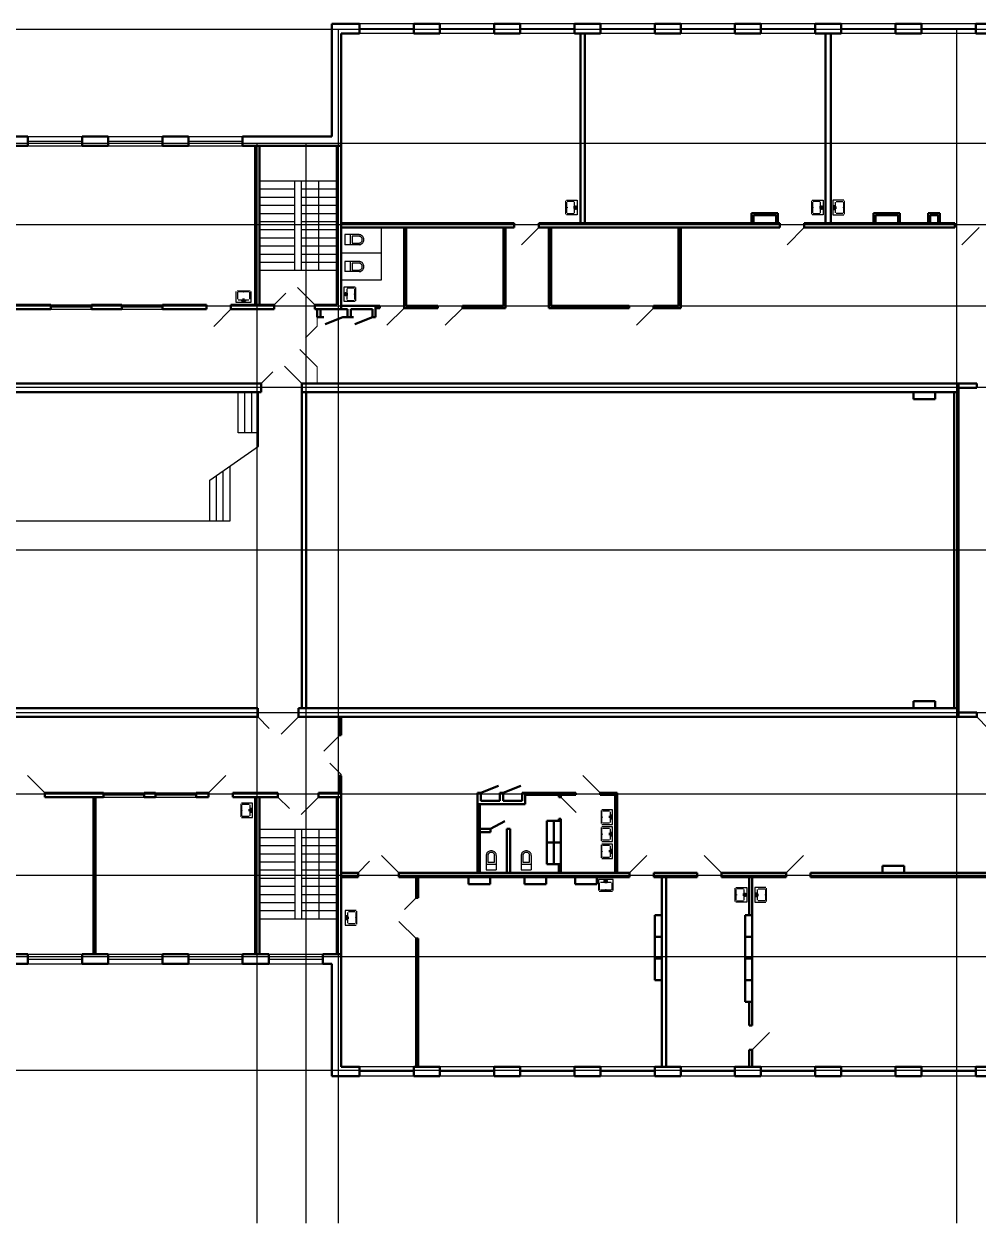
# Model space of a CAD drawing. Header units: metres. Extents: x -34 to 126, y 1 to 56.
# Drawn here: x 52.03 to 87.21, y 9.95 to 54.18 of the extents above; entities that cross this region are included whole.
import ezdxf

# ---------------------------------------------------------------- set-up
doc = ezdxf.new("R2010")
doc.units = ezdxf.units.M
doc.linetypes.add('ACAD_ISO04W100', pattern=[30, 24, -3, 0, -3])
for name, color, linetype in [('SANTEH', 7, 'Continuous'), ('Окна', 127, 'Continuous'), ('Оси', 30, 'Continuous'), ('Сантехника', 7, 'Continuous')]:
    doc.layers.add(name, color=color, linetype=linetype)
doc.layers.add('Двери', color=250, linetype='Continuous', lineweight=5)
doc.layers.add('Стены', color=7, linetype='Continuous', lineweight=50)

msp = doc.modelspace()

# ---------------------------------------------------------------- linework, layer by layer
for p, q in [((63.568, 48.385), (60.718, 48.385)), ((62.018, 45.085), (62.018, 48.385)), ((62.268, 45.085), (62.268, 48.385)), ((62.908, 45.085), (62.908, 48.385)), ((62.018, 48.085), (60.718, 48.085)), ((62.018, 47.785), (60.718, 47.785)), ((63.568, 48.085), (62.268, 48.085)), ((63.568, 47.785), (62.268, 47.785)), ((62.018, 47.485), (60.718, 47.485)), ((63.568, 47.485), (62.268, 47.485)), ((62.018, 47.185), (60.718, 47.185)), ((63.568, 47.185), (62.268, 47.185)), ((62.018, 46.885), (60.718, 46.885)), ((62.018, 46.585), (60.718, 46.585)), ((63.568, 46.885), (62.268, 46.885)), ((63.568, 46.585), (62.268, 46.585)), ((62.018, 46.285), (60.718, 46.285)), ((63.568, 46.285), (62.268, 46.285)), ((62.018, 45.985), (60.718, 45.985)), ((62.018, 45.685), (60.718, 45.685)), ((63.568, 45.985), (62.268, 45.985)), ((63.568, 45.685), (62.268, 45.685)), ((62.018, 45.385), (60.718, 45.385)), ((63.568, 45.385), (62.268, 45.385)), ((63.568, 45.085), (60.718, 45.085)), ((53.014, 43.825), (54.514, 43.825)), ((55.633, 43.825), (57.133, 43.825)), ((53.014, 43.745), (54.514, 43.745)), ((53.014, 43.665), (54.514, 43.665)), ((55.633, 43.745), (57.133, 43.745)), ((55.633, 43.665), (57.133, 43.665)), ((59.928, 39.105), (59.928, 40.605)), ((60.178, 39.105), (60.178, 40.605)), ((60.428, 39.105), (60.428, 40.605)), ((60.678, 38.605), (60.678, 40.605)), ((60.678, 39.105), (59.928, 39.105)), ((58.878, 37.355), (60.678, 38.605)), ((59.378, 35.855), (59.378, 37.702)), ((59.628, 35.855), (59.628, 37.875)), ((58.878, 35.855), (58.878, 37.355)), ((59.128, 35.855), (59.128, 37.528)), ((49.548, 35.855), (59.628, 35.855)), ((54.963, 25.825), (56.463, 25.825)), ((54.963, 25.745), (56.463, 25.745)), ((54.963, 25.665), (56.463, 25.665)), ((56.883, 25.825), (58.383, 25.825)), ((56.883, 25.745), (58.383, 25.745)), ((56.883, 25.665), (58.383, 25.665)), ((63.568, 24.465), (60.718, 24.465)), ((62.018, 24.465), (62.018, 21.165)), ((62.268, 24.465), (62.268, 21.165)), ((62.908, 24.465), (62.908, 21.165)), ((62.018, 24.165), (60.718, 24.165)), ((63.568, 24.165), (62.268, 24.165)), ((62.018, 23.865), (60.718, 23.865)), ((62.018, 23.565), (60.718, 23.565)), ((63.568, 23.865), (62.268, 23.865)), ((63.568, 23.565), (62.268, 23.565)), ((62.018, 23.265), (60.718, 23.265)), ((63.568, 23.265), (62.268, 23.265)), ((62.018, 22.965), (60.718, 22.965)), ((62.018, 22.665), (60.718, 22.665)), ((63.568, 22.965), (62.268, 22.965)), ((63.568, 22.665), (62.268, 22.665)), ((62.018, 22.365), (60.718, 22.365)), ((63.568, 22.365), (62.268, 22.365)), ((62.018, 22.065), (60.718, 22.065)), ((62.018, 21.765), (60.718, 21.765)), ((63.568, 22.065), (62.268, 22.065)), ((63.568, 21.765), (62.268, 21.765)), ((62.018, 21.465), (60.718, 21.465)), ((63.568, 21.465), (62.268, 21.465)), ((63.568, 21.165), (60.718, 21.165))]:
    msp.add_line(p, q)
at = {"color": 0}
for p, q in [((72.01, 47.171), (72.01, 47.656)), ((72.031, 47.683), (72.433, 47.683)), ((72.039, 47.612), (72.039, 47.215)), ((72.056, 47.423), (72.056, 47.404)), ((72.316, 47.639), (72.06, 47.639)), ((72.06, 47.639), (72.06, 47.639)), ((72.387, 47.435), (72.295, 47.435)), ((72.387, 47.392), (72.295, 47.392)), ((72.337, 47.435), (72.337, 47.612)), ((72.337, 47.215), (72.337, 47.392)), ((72.365, 47.48), (72.395, 47.48)), ((72.365, 47.435), (72.365, 47.48)), ((72.365, 47.347), (72.365, 47.392)), ((72.395, 47.347), (72.365, 47.347)), ((72.387, 47.392), (72.387, 47.435)), ((72.395, 47.48), (72.395, 47.347)), ((72.433, 47.683), (72.433, 47.144)), ((81.081, 47.171), (81.081, 47.656)), ((81.102, 47.683), (81.504, 47.683)), ((81.11, 47.612), (81.11, 47.215)), ((81.127, 47.423), (81.127, 47.404)), ((81.387, 47.639), (81.131, 47.639)), ((81.131, 47.639), (81.131, 47.639)), ((81.458, 47.435), (81.366, 47.435)), ((81.458, 47.392), (81.366, 47.392)), ((81.408, 47.435), (81.408, 47.612)), ((81.408, 47.215), (81.408, 47.392)), ((81.436, 47.48), (81.466, 47.48)), ((81.436, 47.435), (81.436, 47.48)), ((81.436, 47.347), (81.436, 47.392)), ((81.466, 47.347), (81.436, 47.347)), ((81.458, 47.392), (81.458, 47.435)), ((81.466, 47.48), (81.466, 47.347)), ((81.504, 47.683), (81.504, 47.144)), ((82.261, 47.683), (81.859, 47.683)), ((81.859, 47.683), (81.859, 47.144)), ((81.927, 47.48), (81.898, 47.48)), ((81.898, 47.48), (81.898, 47.347)), ((81.898, 47.347), (81.927, 47.347)), ((81.905, 47.435), (81.997, 47.435)), ((81.905, 47.392), (81.905, 47.435)), ((81.905, 47.392), (81.997, 47.392)), ((81.927, 47.435), (81.927, 47.48)), ((81.927, 47.347), (81.927, 47.392)), ((81.955, 47.435), (81.955, 47.612)), ((81.955, 47.215), (81.955, 47.392)), ((81.976, 47.639), (82.232, 47.639)), ((82.232, 47.639), (82.232, 47.639)), ((82.236, 47.423), (82.236, 47.404)), ((82.253, 47.612), (82.253, 47.215)), ((82.283, 47.171), (82.283, 47.656)), ((72.433, 47.144), (72.031, 47.144)), ((72.06, 47.188), (72.316, 47.188)), ((81.504, 47.144), (81.102, 47.144)), ((81.131, 47.188), (81.387, 47.188)), ((81.859, 47.144), (82.261, 47.144)), ((82.232, 47.188), (81.976, 47.188)), ((59.859, 43.915), (59.859, 44.318)), ((59.886, 44.339), (60.371, 44.339)), ((59.903, 44.288), (59.903, 44.032)), ((60.327, 44.309), (59.93, 44.309)), ((60.138, 44.292), (60.119, 44.292)), ((60.354, 44.032), (60.354, 44.288)), ((60.354, 44.288), (60.354, 44.288)), ((60.398, 44.318), (60.398, 43.915)), ((63.836, 44.485), (64.239, 44.485)), ((63.836, 43.946), (63.836, 44.485)), ((63.875, 44.282), (63.904, 44.282)), ((63.875, 44.15), (63.875, 44.282)), ((63.882, 44.237), (63.975, 44.237)), ((63.882, 44.237), (63.882, 44.194)), ((63.904, 44.282), (63.904, 44.237)), ((63.932, 44.414), (63.932, 44.237)), ((64.209, 44.441), (63.953, 44.441)), ((64.23, 44.017), (64.23, 44.414)), ((64.26, 44.458), (64.26, 43.973)), ((60.398, 43.915), (59.859, 43.915)), ((59.93, 44.011), (60.107, 44.011)), ((60.062, 43.983), (60.107, 43.983)), ((60.062, 43.954), (60.062, 43.983)), ((60.195, 43.954), (60.062, 43.954)), ((60.107, 43.961), (60.107, 44.054)), ((60.107, 43.961), (60.15, 43.961)), ((60.15, 43.961), (60.15, 44.054)), ((60.15, 44.011), (60.327, 44.011)), ((60.15, 43.983), (60.195, 43.983)), ((60.195, 43.983), (60.195, 43.954)), ((64.239, 43.946), (63.836, 43.946)), ((63.904, 44.15), (63.875, 44.15)), ((63.882, 44.194), (63.975, 44.194)), ((63.904, 44.194), (63.904, 44.15)), ((63.932, 44.194), (63.932, 44.017)), ((63.953, 43.99), (64.209, 43.99)), ((64.209, 43.99), (64.209, 43.99)), ((64.213, 44.206), (64.213, 44.226)), ((60.029, 25.42), (60.029, 24.934)), ((60.452, 25.447), (60.05, 25.447)), ((60.058, 24.978), (60.058, 25.376)), ((60.079, 25.403), (60.335, 25.403)), ((60.356, 25.376), (60.356, 25.199)), ((60.384, 25.243), (60.384, 25.199)), ((60.414, 25.243), (60.384, 25.243)), ((60.414, 25.111), (60.414, 25.243)), ((60.452, 24.907), (60.452, 25.447)), ((60.05, 24.907), (60.452, 24.907)), ((60.075, 25.167), (60.075, 25.187)), ((60.335, 24.951), (60.079, 24.951)), ((60.079, 24.951), (60.079, 24.951)), ((60.406, 25.199), (60.314, 25.199)), ((60.406, 25.155), (60.314, 25.155)), ((60.356, 25.155), (60.356, 24.978)), ((60.384, 25.155), (60.384, 25.111)), ((60.384, 25.111), (60.414, 25.111)), ((60.406, 25.199), (60.406, 25.155)), ((73.315, 25.171), (73.315, 24.686)), ((73.739, 25.198), (73.336, 25.198)), ((73.345, 24.73), (73.345, 25.127)), ((73.362, 24.918), (73.362, 24.938)), ((73.366, 25.154), (73.622, 25.154)), ((73.693, 24.95), (73.6, 24.95)), ((73.693, 24.907), (73.6, 24.907)), ((73.643, 25.127), (73.643, 24.95)), ((73.643, 24.907), (73.643, 24.73)), ((73.671, 24.994), (73.671, 24.95)), ((73.7, 24.994), (73.671, 24.994)), ((73.671, 24.907), (73.671, 24.862)), ((73.671, 24.862), (73.7, 24.862)), ((73.693, 24.95), (73.693, 24.907)), ((73.7, 24.862), (73.7, 24.994)), ((73.739, 24.659), (73.739, 25.198)), ((73.315, 24.539), (73.315, 24.054)), ((73.336, 24.659), (73.739, 24.659)), ((73.739, 24.566), (73.336, 24.566)), ((73.345, 24.098), (73.345, 24.495)), ((73.622, 24.703), (73.366, 24.703)), ((73.366, 24.703), (73.366, 24.703)), ((73.366, 24.522), (73.622, 24.522)), ((73.643, 24.495), (73.643, 24.318)), ((73.671, 24.363), (73.671, 24.318)), ((73.7, 24.363), (73.671, 24.363)), ((73.7, 24.23), (73.7, 24.363)), ((73.739, 24.027), (73.739, 24.566)), ((73.315, 23.907), (73.315, 23.422)), ((73.336, 24.027), (73.739, 24.027)), ((73.739, 23.934), (73.336, 23.934)), ((73.362, 24.287), (73.362, 24.306)), ((73.622, 24.071), (73.366, 24.071)), ((73.366, 24.071), (73.366, 24.071)), ((73.366, 23.89), (73.622, 23.89)), ((73.693, 24.318), (73.6, 24.318)), ((73.693, 24.275), (73.6, 24.275)), ((73.643, 24.275), (73.643, 24.098)), ((73.671, 24.275), (73.671, 24.23)), ((73.671, 24.23), (73.7, 24.23)), ((73.693, 24.318), (73.693, 24.275)), ((73.739, 23.395), (73.739, 23.934)), ((73.345, 23.466), (73.345, 23.863)), ((73.362, 23.655), (73.362, 23.675)), ((73.693, 23.686), (73.6, 23.686)), ((73.693, 23.643), (73.6, 23.643)), ((73.643, 23.863), (73.643, 23.686)), ((73.643, 23.643), (73.643, 23.466)), ((73.671, 23.731), (73.671, 23.686)), ((73.7, 23.731), (73.671, 23.731)), ((73.671, 23.643), (73.671, 23.599)), ((73.671, 23.599), (73.7, 23.599)), ((73.693, 23.686), (73.693, 23.643)), ((73.7, 23.599), (73.7, 23.731)), ((73.336, 23.395), (73.739, 23.395)), ((73.622, 23.439), (73.366, 23.439)), ((73.366, 23.439), (73.366, 23.439)), ((73.215, 22.623), (73.215, 22.221)), ((73.754, 22.623), (73.215, 22.623)), ((73.418, 22.585), (73.418, 22.555)), ((73.551, 22.585), (73.418, 22.585)), ((73.463, 22.577), (73.463, 22.485)), ((73.463, 22.577), (73.506, 22.577)), ((73.506, 22.577), (73.506, 22.485)), ((73.551, 22.555), (73.551, 22.585)), ((73.754, 22.221), (73.754, 22.623)), ((73.242, 22.199), (73.727, 22.199)), ((73.259, 22.25), (73.259, 22.506)), ((73.286, 22.527), (73.463, 22.527)), ((73.683, 22.229), (73.286, 22.229)), ((73.418, 22.555), (73.463, 22.555)), ((73.494, 22.246), (73.475, 22.246)), ((73.506, 22.555), (73.551, 22.555)), ((73.506, 22.527), (73.683, 22.527)), ((73.71, 22.506), (73.71, 22.25)), ((73.71, 22.25), (73.71, 22.25)), ((78.258, 21.818), (78.258, 22.303)), ((78.279, 22.33), (78.681, 22.33)), ((78.287, 22.259), (78.287, 21.862)), ((78.564, 22.286), (78.308, 22.286)), ((78.308, 22.286), (78.308, 22.286)), ((78.585, 22.082), (78.585, 22.259)), ((78.613, 22.127), (78.643, 22.127)), ((78.613, 22.082), (78.613, 22.127)), ((78.643, 22.127), (78.643, 21.995)), ((78.681, 22.33), (78.681, 21.791)), ((79.387, 22.33), (78.984, 22.33)), ((78.984, 22.33), (78.984, 21.791)), ((79.052, 22.127), (79.023, 22.127)), ((79.023, 22.127), (79.023, 21.995)), ((79.052, 22.082), (79.052, 22.127)), ((79.08, 22.082), (79.08, 22.259)), ((79.102, 22.286), (79.357, 22.286)), ((79.357, 22.286), (79.357, 22.286)), ((79.378, 22.259), (79.378, 21.862)), ((79.408, 21.818), (79.408, 22.303)), ((78.681, 21.791), (78.279, 21.791)), ((78.304, 22.071), (78.304, 22.051)), ((78.308, 21.835), (78.564, 21.835)), ((78.635, 22.082), (78.543, 22.082)), ((78.635, 22.039), (78.543, 22.039)), ((78.585, 21.862), (78.585, 22.039)), ((78.613, 21.995), (78.613, 22.039)), ((78.643, 21.995), (78.613, 21.995)), ((78.635, 22.039), (78.635, 22.082)), ((78.984, 21.791), (79.387, 21.791)), ((79.023, 21.995), (79.052, 21.995)), ((79.031, 22.082), (79.123, 22.082)), ((79.031, 22.039), (79.031, 22.082)), ((79.031, 22.039), (79.123, 22.039)), ((79.052, 21.995), (79.052, 22.039)), ((79.08, 21.862), (79.08, 22.039)), ((79.357, 21.835), (79.102, 21.835)), ((79.362, 22.071), (79.362, 22.051)), ((64.277, 21.485), (63.874, 21.485)), ((63.874, 21.485), (63.874, 20.946)), ((63.942, 21.282), (63.913, 21.282)), ((63.913, 21.282), (63.913, 21.15)), ((63.92, 21.237), (64.013, 21.237)), ((63.92, 21.194), (63.92, 21.237)), ((63.942, 21.237), (63.942, 21.282)), ((63.97, 21.237), (63.97, 21.414)), ((63.991, 21.441), (64.247, 21.441)), ((64.247, 21.441), (64.247, 21.441)), ((64.268, 21.414), (64.268, 21.017)), ((64.298, 20.973), (64.298, 21.458)), ((63.874, 20.946), (64.277, 20.946)), ((63.913, 21.15), (63.942, 21.15)), ((63.92, 21.194), (64.013, 21.194)), ((63.942, 21.15), (63.942, 21.194)), ((63.97, 21.017), (63.97, 21.194)), ((64.247, 20.99), (63.991, 20.99)), ((64.251, 21.226), (64.251, 21.206))]:
    msp.add_line(p, q, dxfattribs=at)
at = {"lineweight": 50}
for p, q in [((60.778, 40.925), (60.778, 40.605)), ((62.278, 40.925), (62.278, 40.605)), ((60.653, 28.945), (60.653, 28.625)), ((62.153, 28.945), (62.153, 28.625)), ((69.578, 25.825), (69.698, 25.825)), ((64.353, 22.875), (64.353, 22.715)), ((65.853, 22.875), (65.853, 22.715)), ((74.363, 22.875), (74.363, 22.715)), ((75.263, 22.875), (75.263, 22.715)), ((66.488, 21.945), (66.568, 21.945)), ((66.488, 20.445), (66.568, 20.445))]:
    msp.add_line(p, q, dxfattribs=at)
at = {"layer": 'SANTEH'}
for p, q in [((65.198, 46.675), (65.198, 44.73)), ((65.198, 45.728), (63.751, 45.728)), ((65.198, 44.73), (63.751, 44.73))]:
    msp.add_line(p, q, dxfattribs=at)
at = {"layer": 'SANTEH', "linetype": 'Continuous'}
for p, q in [((64.393, 46.413), (63.863, 46.413)), ((63.863, 46.413), (63.863, 46.043)), ((64.393, 46.043), (63.863, 46.043)), ((64.063, 46.413), (64.063, 46.043)), ((64.393, 46.353), (64.138, 46.353)), ((64.138, 46.353), (64.138, 46.103)), ((64.138, 46.103), (64.393, 46.103)), ((64.393, 45.419), (63.863, 45.419)), ((63.863, 45.419), (63.863, 45.049)), ((64.063, 45.419), (64.063, 45.049)), ((64.393, 45.359), (64.138, 45.359)), ((64.138, 45.359), (64.138, 45.109)), ((64.393, 45.049), (63.863, 45.049)), ((64.138, 45.109), (64.393, 45.109)), ((69.077, 23.516), (69.077, 22.986)), ((69.137, 23.516), (69.137, 23.261)), ((69.387, 23.261), (69.387, 23.516)), ((69.447, 23.516), (69.447, 22.986)), ((70.368, 23.516), (70.368, 22.986)), ((70.428, 23.516), (70.428, 23.261)), ((70.678, 23.261), (70.678, 23.516)), ((70.738, 23.516), (70.738, 22.986)), ((69.077, 23.186), (69.447, 23.186)), ((69.137, 23.261), (69.387, 23.261)), ((70.368, 23.186), (70.738, 23.186)), ((70.428, 23.261), (70.678, 23.261)), ((69.077, 22.986), (69.447, 22.986)), ((70.368, 22.986), (70.738, 22.986))]:
    msp.add_line(p, q, dxfattribs=at)
at = {"layer": 'Двери'}
for p, q in [((71.011, 46.675), (70.375, 46.038)), ((80.806, 46.675), (80.169, 46.038)), ((87.257, 46.675), (86.621, 46.038)), ((61.258, 43.825), (61.683, 44.249)), ((62.758, 43.825), (62.122, 44.461)), ((59.663, 43.665), (59.026, 43.028)), ((62.838, 43.647), (62.838, 43.037)), ((66.048, 43.705), (65.412, 43.068)), ((68.196, 43.705), (67.559, 43.068)), ((75.248, 43.705), (74.612, 43.068)), ((62.838, 43.037), (62.414, 42.612)), ((62.838, 41.537), (62.202, 42.173)), ((60.778, 40.925), (61.203, 41.349)), ((62.278, 40.925), (61.642, 41.561)), ((62.838, 41.537), (62.838, 40.925)), ((60.653, 28.625), (61.077, 28.2)), ((62.153, 28.625), (61.517, 27.988)), ((87.168, 28.625), (87.593, 28.2)), ((63.728, 27.995), (63.092, 27.358)), ((63.728, 26.495), (63.304, 26.919)), ((52.797, 25.825), (52.161, 26.461)), ((58.831, 25.825), (59.467, 26.461)), ((63.728, 25.825), (63.728, 26.495)), ((73.278, 25.825), (72.642, 26.461)), ((61.393, 25.665), (61.818, 25.24)), ((62.893, 25.665), (62.257, 25.028)), ((71.828, 25.658), (72.394, 25.093)), ((65.853, 22.875), (65.217, 23.511)), ((74.363, 22.875), (74.999, 23.511)), ((77.75, 22.875), (77.113, 23.511)), ((80.138, 22.875), (80.775, 23.511)), ((64.353, 22.875), (64.777, 23.299)), ((66.488, 21.945), (66.064, 21.52)), ((66.488, 20.445), (65.852, 21.081)), ((78.888, 16.344), (79.525, 16.981))]:
    msp.add_line(p, q, dxfattribs=at)
at = {"layer": 'Окна'}
for p, q in [((66.408, 54.185), (64.408, 54.185)), ((66.408, 54.01), (64.408, 54.01)), ((69.368, 54.185), (67.368, 54.185)), ((69.368, 54.01), (67.368, 54.01)), ((72.328, 54.185), (70.328, 54.185)), ((72.328, 54.01), (70.328, 54.01)), ((75.288, 54.185), (73.288, 54.185)), ((75.288, 54.01), (73.288, 54.01)), ((78.248, 54.185), (76.248, 54.185)), ((78.248, 54.01), (76.248, 54.01)), ((81.208, 54.185), (79.208, 54.185)), ((81.208, 54.01), (79.208, 54.01)), ((84.168, 54.185), (82.168, 54.185)), ((84.168, 54.01), (82.168, 54.01)), ((87.128, 54.185), (85.128, 54.185)), ((87.128, 54.01), (85.128, 54.01)), ((66.408, 53.835), (64.408, 53.835)), ((69.368, 53.835), (67.368, 53.835)), ((72.328, 53.835), (70.328, 53.835)), ((75.288, 53.835), (73.288, 53.835)), ((78.248, 53.835), (76.248, 53.835)), ((81.208, 53.835), (79.208, 53.835)), ((84.168, 53.835), (82.168, 53.835)), ((87.128, 53.835), (85.128, 53.835)), ((52.173, 50.035), (54.173, 50.035)), ((55.133, 50.035), (57.133, 50.035)), ((58.093, 50.035), (60.093, 50.035)), ((52.173, 49.86), (54.173, 49.86)), ((52.173, 49.685), (54.173, 49.685)), ((55.133, 49.86), (57.133, 49.86)), ((55.133, 49.685), (57.133, 49.685)), ((58.093, 49.86), (60.093, 49.86)), ((58.093, 49.685), (60.093, 49.685)), ((55.133, 43.825), (55.633, 43.825)), ((52.173, 19.865), (54.173, 19.865)), ((52.173, 19.69), (54.173, 19.69)), ((52.173, 19.515), (54.173, 19.515)), ((55.133, 19.865), (57.133, 19.865)), ((55.133, 19.69), (57.133, 19.69)), ((55.133, 19.515), (57.133, 19.515)), ((58.093, 19.865), (60.093, 19.865)), ((58.093, 19.69), (60.093, 19.69)), ((58.093, 19.515), (60.093, 19.515)), ((61.053, 19.865), (63.053, 19.865)), ((61.053, 19.69), (63.053, 19.69)), ((61.053, 19.515), (63.053, 19.515)), ((66.408, 15.715), (64.408, 15.715)), ((66.408, 15.54), (64.408, 15.54)), ((69.368, 15.715), (67.368, 15.715)), ((69.368, 15.54), (67.368, 15.54)), ((72.328, 15.715), (70.328, 15.715)), ((72.328, 15.54), (70.328, 15.54)), ((75.288, 15.715), (73.288, 15.715)), ((75.288, 15.54), (73.288, 15.54)), ((78.248, 15.715), (76.248, 15.715)), ((78.248, 15.54), (76.248, 15.54)), ((81.208, 15.715), (79.208, 15.715)), ((81.208, 15.54), (79.208, 15.54)), ((84.168, 15.715), (82.168, 15.715)), ((84.168, 15.54), (82.168, 15.54)), ((87.128, 15.715), (85.128, 15.715)), ((87.128, 15.54), (85.128, 15.54)), ((66.408, 15.365), (64.408, 15.365)), ((69.368, 15.365), (67.368, 15.365)), ((72.328, 15.365), (70.328, 15.365)), ((75.288, 15.365), (73.288, 15.365)), ((78.248, 15.365), (76.248, 15.365)), ((81.208, 15.365), (79.208, 15.365)), ((84.168, 15.365), (82.168, 15.365)), ((87.128, 15.365), (85.128, 15.365))]:
    msp.add_line(p, q, dxfattribs=at)
at = {"layer": 'Оси', "linetype": 'ACAD_ISO04W100', "ltscale": 40}
for p, q in [((91.249, 53.975), (6.269, 53.975)), ((63.618, 53.975), (63.618, 9.953)), ((86.418, 53.975), (86.418, 9.953)), ((91.004, 49.775), (6.269, 49.775)), ((60.618, 49.775), (60.618, 9.953)), ((62.418, 49.775), (62.418, 9.953)), ((91.004, 46.775), (6.269, 46.775)), ((91.004, 43.775), (6.269, 43.775)), ((96.818, 40.775), (6.269, 40.775)), ((96.818, 34.775), (6.269, 34.775)), ((96.818, 28.775), (6.269, 28.775)), ((91.004, 25.775), (6.269, 25.775)), ((91.004, 22.775), (6.269, 22.775)), ((91.004, 19.775), (6.269, 19.775)), ((91.004, 15.575), (6.269, 15.575))]:
    msp.add_line(p, q, dxfattribs=at)
at = {"layer": 'Сантехника', "color": 0, "lineweight": -2}
for p, q in [((64.412, 46.412), (64.393, 46.413)), ((64.405, 46.352), (64.393, 46.353)), ((64.393, 46.103), (64.405, 46.104)), ((64.393, 46.043), (64.412, 46.044)), ((64.416, 46.35), (64.405, 46.352)), ((64.405, 46.104), (64.416, 46.106)), ((64.43, 46.408), (64.412, 46.412)), ((64.412, 46.044), (64.43, 46.047)), ((64.428, 46.347), (64.416, 46.35)), ((64.416, 46.106), (64.428, 46.109)), ((64.439, 46.342), (64.428, 46.347)), ((64.428, 46.109), (64.439, 46.114)), ((64.448, 46.403), (64.43, 46.408)), ((64.43, 46.047), (64.448, 46.053)), ((64.449, 46.336), (64.439, 46.342)), ((64.439, 46.114), (64.449, 46.12)), ((64.465, 46.396), (64.448, 46.403)), ((64.448, 46.053), (64.465, 46.06)), ((64.458, 46.329), (64.449, 46.336)), ((64.449, 46.12), (64.458, 46.127)), ((64.467, 46.321), (64.458, 46.329)), ((64.458, 46.127), (64.467, 46.135)), ((64.482, 46.386), (64.465, 46.396)), ((64.465, 46.06), (64.482, 46.069)), ((64.475, 46.312), (64.467, 46.321)), ((64.467, 46.135), (64.475, 46.144)), ((64.487, 46.293), (64.475, 46.312)), ((64.475, 46.144), (64.487, 46.163)), ((64.497, 46.375), (64.482, 46.386)), ((64.482, 46.069), (64.497, 46.081)), ((64.496, 46.272), (64.487, 46.293)), ((64.487, 46.163), (64.496, 46.184)), ((64.501, 46.25), (64.496, 46.272)), ((64.496, 46.184), (64.501, 46.205)), ((64.511, 46.362), (64.497, 46.375)), ((64.497, 46.081), (64.511, 46.093)), ((64.503, 46.228), (64.501, 46.25)), ((64.501, 46.205), (64.503, 46.228)), ((64.523, 46.348), (64.511, 46.362)), ((64.511, 46.093), (64.523, 46.108)), ((64.54, 46.321), (64.523, 46.348)), ((64.523, 46.108), (64.54, 46.135)), ((64.553, 46.291), (64.54, 46.321)), ((64.54, 46.135), (64.553, 46.165)), ((64.56, 46.26), (64.553, 46.291)), ((64.553, 46.165), (64.56, 46.196)), ((64.563, 46.228), (64.56, 46.26)), ((64.56, 46.196), (64.563, 46.228)), ((64.412, 45.417), (64.393, 45.419)), ((64.405, 45.358), (64.393, 45.359)), ((64.416, 45.356), (64.405, 45.358)), ((64.43, 45.414), (64.412, 45.417)), ((64.428, 45.352), (64.416, 45.356)), ((64.439, 45.348), (64.428, 45.352)), ((64.428, 45.115), (64.439, 45.119)), ((64.448, 45.409), (64.43, 45.414)), ((64.449, 45.342), (64.439, 45.348)), ((64.439, 45.119), (64.449, 45.125)), ((64.465, 45.401), (64.448, 45.409)), ((64.458, 45.335), (64.449, 45.342)), ((64.449, 45.125), (64.458, 45.132)), ((64.467, 45.327), (64.458, 45.335)), ((64.458, 45.132), (64.467, 45.14)), ((64.482, 45.392), (64.465, 45.401)), ((64.475, 45.318), (64.467, 45.327)), ((64.467, 45.14), (64.475, 45.15)), ((64.487, 45.299), (64.475, 45.318)), ((64.475, 45.15), (64.487, 45.169)), ((64.497, 45.381), (64.482, 45.392)), ((64.496, 45.278), (64.487, 45.299)), ((64.487, 45.169), (64.496, 45.189)), ((64.501, 45.256), (64.496, 45.278)), ((64.496, 45.189), (64.501, 45.211)), ((64.511, 45.368), (64.497, 45.381)), ((64.503, 45.234), (64.501, 45.256)), ((64.501, 45.211), (64.503, 45.234)), ((64.523, 45.354), (64.511, 45.368)), ((64.54, 45.326), (64.523, 45.354)), ((64.523, 45.114), (64.54, 45.141)), ((64.553, 45.297), (64.54, 45.326)), ((64.54, 45.141), (64.553, 45.17)), ((64.56, 45.266), (64.553, 45.297)), ((64.553, 45.17), (64.56, 45.202)), ((64.563, 45.234), (64.56, 45.266)), ((64.56, 45.202), (64.563, 45.234)), ((64.393, 45.109), (64.405, 45.109)), ((64.393, 45.049), (64.412, 45.05)), ((64.405, 45.109), (64.416, 45.111)), ((64.412, 45.05), (64.43, 45.053)), ((64.416, 45.111), (64.428, 45.115)), ((64.43, 45.053), (64.448, 45.058)), ((64.448, 45.058), (64.465, 45.066)), ((64.465, 45.066), (64.482, 45.075)), ((64.482, 45.075), (64.497, 45.086)), ((64.497, 45.086), (64.511, 45.099)), ((64.511, 45.099), (64.523, 45.114)), ((69.078, 23.535), (69.077, 23.516)), ((69.081, 23.553), (69.078, 23.535)), ((69.087, 23.571), (69.081, 23.553)), ((69.094, 23.589), (69.087, 23.571)), ((69.103, 23.605), (69.094, 23.589)), ((69.115, 23.62), (69.103, 23.605)), ((69.127, 23.634), (69.115, 23.62)), ((69.142, 23.646), (69.127, 23.634)), ((69.14, 23.54), (69.137, 23.528)), ((69.137, 23.528), (69.137, 23.516)), ((69.143, 23.551), (69.14, 23.54)), ((69.169, 23.663), (69.142, 23.646)), ((69.148, 23.562), (69.143, 23.551)), ((69.154, 23.572), (69.148, 23.562)), ((69.161, 23.582), (69.154, 23.572)), ((69.169, 23.59), (69.161, 23.582)), ((69.199, 23.676), (69.169, 23.663)), ((69.178, 23.598), (69.169, 23.59)), ((69.197, 23.61), (69.178, 23.598)), ((69.218, 23.619), (69.197, 23.61)), ((69.23, 23.683), (69.199, 23.676)), ((69.239, 23.624), (69.218, 23.619)), ((69.262, 23.686), (69.23, 23.683)), ((69.262, 23.626), (69.239, 23.624)), ((69.294, 23.683), (69.262, 23.686)), ((69.284, 23.624), (69.262, 23.626)), ((69.306, 23.619), (69.284, 23.624)), ((69.325, 23.676), (69.294, 23.683)), ((69.327, 23.61), (69.306, 23.619)), ((69.355, 23.663), (69.325, 23.676)), ((69.346, 23.598), (69.327, 23.61)), ((69.355, 23.59), (69.346, 23.598)), ((69.382, 23.646), (69.355, 23.663)), ((69.363, 23.582), (69.355, 23.59)), ((69.37, 23.572), (69.363, 23.582)), ((69.376, 23.562), (69.37, 23.572)), ((69.381, 23.551), (69.376, 23.562)), ((69.384, 23.54), (69.381, 23.551)), ((69.396, 23.634), (69.382, 23.646)), ((69.386, 23.528), (69.384, 23.54)), ((69.387, 23.516), (69.386, 23.528)), ((69.409, 23.62), (69.396, 23.634)), ((69.42, 23.605), (69.409, 23.62)), ((69.43, 23.589), (69.42, 23.605)), ((69.437, 23.571), (69.43, 23.589)), ((69.442, 23.553), (69.437, 23.571)), ((69.446, 23.535), (69.442, 23.553)), ((69.447, 23.516), (69.446, 23.535)), ((70.369, 23.535), (70.368, 23.516)), ((70.372, 23.553), (70.369, 23.535)), ((70.378, 23.571), (70.372, 23.553)), ((70.385, 23.589), (70.378, 23.571)), ((70.394, 23.605), (70.385, 23.589)), ((70.406, 23.62), (70.394, 23.605)), ((70.419, 23.634), (70.406, 23.62)), ((70.433, 23.646), (70.419, 23.634)), ((70.429, 23.528), (70.428, 23.516)), ((70.431, 23.54), (70.429, 23.528)), ((70.434, 23.551), (70.431, 23.54)), ((70.46, 23.663), (70.433, 23.646)), ((70.439, 23.562), (70.434, 23.551)), ((70.445, 23.572), (70.439, 23.562)), ((70.452, 23.582), (70.445, 23.572)), ((70.46, 23.59), (70.452, 23.582)), ((70.49, 23.676), (70.46, 23.663)), ((70.469, 23.598), (70.46, 23.59)), ((70.488, 23.61), (70.469, 23.598)), ((70.509, 23.619), (70.488, 23.61)), ((70.521, 23.683), (70.49, 23.676)), ((70.53, 23.624), (70.509, 23.619)), ((70.553, 23.686), (70.521, 23.683)), ((70.553, 23.626), (70.53, 23.624)), ((70.585, 23.683), (70.553, 23.686)), ((70.575, 23.624), (70.553, 23.626)), ((70.597, 23.619), (70.575, 23.624)), ((70.616, 23.676), (70.585, 23.683)), ((70.618, 23.61), (70.597, 23.619)), ((70.646, 23.663), (70.616, 23.676)), ((70.637, 23.598), (70.618, 23.61)), ((70.646, 23.59), (70.637, 23.598)), ((70.673, 23.646), (70.646, 23.663)), ((70.654, 23.582), (70.646, 23.59)), ((70.661, 23.572), (70.654, 23.582)), ((70.667, 23.562), (70.661, 23.572)), ((70.672, 23.551), (70.667, 23.562)), ((70.675, 23.54), (70.672, 23.551)), ((70.687, 23.634), (70.673, 23.646)), ((70.677, 23.528), (70.675, 23.54)), ((70.678, 23.516), (70.677, 23.528)), ((70.7, 23.62), (70.687, 23.634)), ((70.711, 23.605), (70.7, 23.62)), ((70.721, 23.589), (70.711, 23.605)), ((70.728, 23.571), (70.721, 23.589)), ((70.734, 23.553), (70.728, 23.571)), ((70.737, 23.535), (70.734, 23.553)), ((70.738, 23.516), (70.737, 23.535))]:
    msp.add_line(p, q, dxfattribs=at)
at = {"layer": 'Стены'}
for p, q in [((63.378, 54.185), (63.378, 50.035)), ((64.408, 54.185), (63.378, 54.185)), ((64.408, 53.835), (64.408, 54.185)), ((67.368, 54.185), (66.408, 54.185)), ((66.408, 53.835), (66.408, 54.185)), ((67.368, 53.835), (67.368, 54.185)), ((70.328, 54.185), (69.368, 54.185)), ((69.368, 53.835), (69.368, 54.185)), ((70.328, 53.835), (70.328, 54.185)), ((73.288, 54.185), (72.328, 54.185)), ((72.328, 53.835), (72.328, 54.185)), ((73.288, 53.835), (73.288, 54.185)), ((76.248, 54.185), (75.288, 54.185)), ((75.288, 53.835), (75.288, 54.185)), ((76.248, 53.835), (76.248, 54.185)), ((79.208, 54.185), (78.248, 54.185)), ((78.248, 53.835), (78.248, 54.185)), ((79.208, 53.835), (79.208, 54.185)), ((82.168, 54.185), (81.208, 54.185)), ((81.208, 53.835), (81.208, 54.185)), ((82.168, 53.835), (82.168, 54.185)), ((85.128, 54.185), (84.168, 54.185)), ((84.168, 53.835), (84.168, 54.185)), ((85.128, 53.835), (85.128, 54.185)), ((88.088, 54.185), (87.128, 54.185)), ((87.128, 53.835), (87.128, 54.185)), ((63.728, 53.835), (63.728, 49.685)), ((64.408, 53.835), (63.728, 53.835)), ((67.368, 53.835), (66.408, 53.835)), ((70.328, 53.835), (69.368, 53.835)), ((73.288, 53.835), (72.328, 53.835)), ((72.558, 53.835), (72.558, 46.835)), ((72.718, 53.835), (72.718, 46.835)), ((76.248, 53.835), (75.288, 53.835)), ((79.208, 53.835), (78.248, 53.835)), ((82.168, 53.835), (81.208, 53.835)), ((81.588, 53.835), (81.588, 46.835)), ((81.788, 53.835), (81.788, 46.835)), ((85.128, 53.835), (84.168, 53.835)), ((88.088, 53.835), (87.128, 53.835)), ((52.173, 50.035), (51.213, 50.035)), ((52.173, 50.035), (52.173, 49.685)), ((55.133, 50.035), (54.173, 50.035)), ((54.173, 50.035), (54.173, 49.685)), ((55.133, 50.035), (55.133, 49.685)), ((58.093, 50.035), (57.133, 50.035)), ((57.133, 50.035), (57.133, 49.685)), ((58.093, 50.035), (58.093, 49.685)), ((63.378, 50.035), (60.093, 50.035)), ((60.093, 50.035), (60.093, 49.685)), ((52.173, 49.685), (51.213, 49.685)), ((55.133, 49.685), (54.173, 49.685)), ((58.093, 49.685), (57.133, 49.685)), ((63.728, 49.685), (60.093, 49.685)), ((60.558, 43.825), (60.558, 49.685)), ((60.718, 43.825), (60.718, 49.685)), ((63.568, 43.825), (63.568, 49.685)), ((63.728, 43.665), (63.728, 49.685)), ((78.863, 47.2), (78.863, 46.835)), ((78.863, 47.2), (79.833, 47.2)), ((78.928, 47.135), (79.768, 47.135)), ((78.928, 47.135), (78.928, 46.835)), ((79.768, 47.135), (79.768, 46.835)), ((79.833, 47.2), (79.833, 46.835)), ((83.363, 47.2), (83.363, 46.835)), ((83.363, 47.2), (84.333, 47.2)), ((83.428, 47.135), (83.428, 46.835)), ((83.428, 47.135), (84.268, 47.135)), ((84.268, 47.135), (84.268, 46.835)), ((84.333, 47.2), (84.333, 46.835)), ((85.378, 47.2), (85.378, 46.835)), ((85.378, 47.2), (85.808, 47.2)), ((85.443, 47.135), (85.443, 46.835)), ((85.443, 47.135), (85.743, 47.135)), ((85.743, 47.135), (85.743, 46.835)), ((85.808, 47.2), (85.808, 46.835)), ((63.728, 46.835), (70.111, 46.835)), ((63.728, 46.675), (70.111, 46.675)), ((66.048, 43.785), (66.048, 46.675)), ((66.128, 43.785), (66.128, 46.675)), ((69.708, 43.785), (69.708, 46.675)), ((69.788, 43.705), (69.788, 46.675)), ((70.111, 46.835), (70.111, 46.675)), ((71.011, 46.835), (79.906, 46.835)), ((71.011, 46.835), (71.011, 46.675)), ((71.011, 46.675), (79.906, 46.675)), ((71.388, 43.705), (71.388, 46.675)), ((71.468, 43.785), (71.468, 46.675)), ((76.168, 43.785), (76.168, 46.675)), ((76.248, 43.705), (76.248, 46.675)), ((79.906, 46.835), (79.906, 46.675)), ((80.806, 46.835), (86.357, 46.835)), ((80.806, 46.835), (80.806, 46.675)), ((80.806, 46.675), (86.357, 46.675)), ((86.357, 46.835), (86.357, 46.675)), ((53.014, 43.825), (50.948, 43.825)), ((53.014, 43.825), (53.014, 43.665)), ((55.633, 43.825), (54.514, 43.825)), ((54.514, 43.825), (54.514, 43.665)), ((55.633, 43.825), (55.633, 43.665)), ((58.763, 43.825), (57.133, 43.825)), ((57.133, 43.825), (57.133, 43.665)), ((58.763, 43.825), (58.763, 43.665)), ((61.258, 43.825), (59.663, 43.825)), ((59.663, 43.825), (59.663, 43.665)), ((61.258, 43.825), (61.258, 43.665)), ((63.568, 43.825), (62.758, 43.825)), ((62.758, 43.825), (62.758, 43.665)), ((53.014, 43.665), (50.948, 43.665)), ((55.633, 43.665), (54.514, 43.665)), ((58.763, 43.665), (57.133, 43.665)), ((61.258, 43.665), (59.663, 43.665)), ((63.728, 43.665), (62.758, 43.665)), ((62.838, 43.665), (62.838, 43.365)), ((63.085, 43.365), (62.838, 43.365)), ((62.958, 43.665), (62.958, 43.365)), ((63.785, 43.365), (63.132, 43.113)), ((63.728, 43.785), (64.998, 43.785)), ((63.728, 43.665), (63.958, 43.665)), ((64.178, 43.365), (63.785, 43.365)), ((63.958, 43.665), (63.958, 43.365)), ((64.078, 43.665), (64.078, 43.365)), ((64.078, 43.665), (64.878, 43.665)), ((64.878, 43.365), (64.225, 43.113)), ((64.878, 43.665), (64.878, 43.365)), ((64.998, 43.365), (64.878, 43.365)), ((64.998, 43.785), (65.148, 43.785)), ((64.998, 43.785), (64.998, 43.365)), ((64.998, 43.705), (65.148, 43.705)), ((65.148, 43.785), (65.148, 43.705)), ((66.048, 43.785), (66.048, 43.705)), ((66.048, 43.705), (67.296, 43.705)), ((66.128, 43.785), (67.296, 43.785)), ((67.296, 43.785), (67.296, 43.705)), ((68.196, 43.785), (69.708, 43.785)), ((68.196, 43.785), (68.196, 43.705)), ((68.196, 43.705), (69.788, 43.705)), ((71.388, 43.705), (74.348, 43.705)), ((71.468, 43.785), (74.348, 43.785)), ((74.348, 43.785), (74.348, 43.705)), ((75.248, 43.785), (76.168, 43.785)), ((75.248, 43.785), (75.248, 43.705)), ((75.248, 43.705), (76.248, 43.705)), ((48.398, 40.925), (60.778, 40.925)), ((62.278, 40.925), (86.498, 40.925)), ((86.498, 28.625), (86.498, 40.925)), ((86.498, 40.925), (87.168, 40.925)), ((86.498, 40.765), (87.168, 40.765)), ((87.168, 40.925), (87.168, 40.765)), ((48.398, 40.605), (60.778, 40.605)), ((62.278, 40.605), (86.498, 40.605)), ((62.278, 28.945), (62.278, 40.605)), ((62.438, 28.945), (62.438, 40.605)), ((84.838, 40.345), (84.838, 40.605)), ((84.838, 40.605), (85.638, 40.605)), ((85.638, 40.345), (84.838, 40.345)), ((85.638, 40.605), (85.638, 40.345)), ((86.338, 28.945), (86.338, 40.605)), ((84.838, 28.945), (84.838, 29.205)), ((84.838, 29.205), (85.638, 29.205)), ((85.638, 29.205), (85.638, 28.945)), ((48.503, 28.945), (60.653, 28.945)), ((62.153, 28.945), (86.498, 28.945)), ((85.638, 28.945), (84.838, 28.945)), ((86.498, 28.785), (87.168, 28.785)), ((87.168, 28.785), (87.168, 28.625)), ((48.503, 28.625), (60.653, 28.625)), ((62.153, 28.625), (86.498, 28.625)), ((63.648, 28.625), (63.648, 27.945)), ((63.728, 28.625), (63.728, 27.945)), ((86.498, 28.625), (87.168, 28.625)), ((63.728, 27.945), (63.648, 27.945)), ((63.648, 26.445), (63.648, 25.825)), ((63.728, 26.445), (63.648, 26.445)), ((63.728, 26.445), (63.728, 25.825)), ((52.797, 25.825), (54.963, 25.825)), ((52.797, 25.665), (52.797, 25.825)), ((52.797, 25.665), (54.963, 25.665)), ((54.588, 25.665), (54.588, 19.865)), ((54.668, 25.665), (54.668, 19.865)), ((54.963, 25.825), (54.963, 25.665)), ((56.463, 25.825), (56.883, 25.825)), ((56.463, 25.825), (56.463, 25.665)), ((56.463, 25.665), (56.883, 25.665)), ((56.883, 25.825), (56.883, 25.665)), ((58.383, 25.825), (58.831, 25.825)), ((58.383, 25.825), (58.383, 25.665)), ((58.383, 25.665), (58.831, 25.665)), ((58.831, 25.665), (58.831, 25.825)), ((59.731, 25.825), (61.393, 25.825)), ((59.731, 25.665), (59.731, 25.825)), ((59.731, 25.665), (61.393, 25.665)), ((60.558, 25.665), (60.558, 19.865)), ((60.718, 25.665), (60.718, 19.865)), ((61.393, 25.665), (61.393, 25.825)), ((62.893, 25.825), (63.728, 25.825)), ((62.893, 25.665), (62.893, 25.825)), ((62.893, 25.665), (63.728, 25.665)), ((63.568, 25.665), (63.568, 19.865)), ((63.728, 25.825), (63.728, 15.715)), ((63.728, 25.825), (63.728, 19.865)), ((68.758, 25.825), (68.878, 25.825)), ((68.758, 25.825), (68.758, 22.875)), ((68.758, 25.825), (68.758, 25.525)), ((68.878, 25.825), (69.532, 26.076)), ((68.878, 25.825), (68.878, 25.525)), ((69.578, 25.825), (69.578, 25.525)), ((69.698, 25.825), (70.352, 26.076)), ((69.698, 25.825), (69.698, 25.525)), ((70.398, 25.825), (72.378, 25.825)), ((70.398, 25.825), (70.398, 25.525)), ((70.518, 25.825), (70.518, 25.405)), ((70.518, 25.745), (72.378, 25.745)), ((71.748, 25.745), (71.748, 25.658)), ((71.748, 25.658), (71.828, 25.658)), ((71.828, 25.745), (71.828, 25.658)), ((72.378, 25.825), (72.378, 25.745)), ((73.278, 25.825), (73.908, 25.825)), ((73.278, 25.825), (73.278, 25.745)), ((73.278, 25.745), (73.828, 25.745)), ((73.828, 25.745), (73.828, 22.875)), ((73.908, 25.825), (73.908, 22.875)), ((68.758, 25.405), (70.518, 25.405)), ((68.838, 25.405), (68.838, 22.875)), ((68.878, 25.525), (69.578, 25.525)), ((69.698, 25.525), (70.398, 25.525)), ((69.238, 24.495), (69.76, 24.775)), ((71.308, 24.795), (71.308, 23.195)), ((71.308, 24.795), (71.828, 24.795)), ((71.568, 23.195), (71.568, 24.795)), ((71.748, 24.858), (71.748, 24.795)), ((71.748, 24.858), (71.828, 24.858)), ((71.828, 24.858), (71.828, 22.875)), ((68.838, 24.495), (69.238, 24.495)), ((68.838, 24.375), (69.238, 24.375)), ((69.238, 24.495), (69.238, 24.375)), ((69.838, 24.495), (69.838, 22.875)), ((69.838, 24.495), (69.958, 24.495)), ((69.958, 24.495), (69.958, 22.875)), ((71.308, 23.995), (71.828, 23.995)), ((71.568, 23.995), (71.308, 23.995)), ((71.308, 23.995), (71.308, 23.195)), ((71.568, 23.195), (71.568, 23.995)), ((71.308, 23.195), (71.828, 23.195)), ((71.308, 23.195), (71.568, 23.195)), ((71.748, 23.195), (71.748, 22.875)), ((83.688, 22.875), (83.688, 23.135)), ((83.688, 23.135), (84.488, 23.135)), ((84.488, 23.135), (84.488, 22.875)), ((63.728, 22.875), (64.353, 22.875)), ((63.728, 22.715), (64.353, 22.715)), ((65.853, 22.875), (74.363, 22.875)), ((65.853, 22.715), (74.363, 22.715)), ((66.488, 22.715), (66.488, 21.945)), ((66.568, 22.715), (66.568, 21.945)), ((68.418, 22.455), (68.418, 22.715)), ((68.418, 22.715), (69.218, 22.715)), ((69.218, 22.715), (69.218, 22.455)), ((70.492, 22.455), (70.492, 22.715)), ((70.492, 22.715), (71.292, 22.715)), ((71.292, 22.715), (71.292, 22.455)), ((72.353, 22.455), (72.353, 22.715)), ((72.353, 22.715), (73.153, 22.715)), ((73.153, 22.715), (73.153, 22.455)), ((75.263, 22.875), (76.85, 22.875)), ((75.263, 22.715), (76.85, 22.715)), ((75.548, 22.715), (75.548, 15.715)), ((75.708, 22.715), (75.708, 15.715)), ((76.85, 22.875), (76.85, 22.715)), ((77.75, 22.875), (80.138, 22.875)), ((77.75, 22.875), (77.75, 22.715)), ((77.75, 22.715), (80.138, 22.715)), ((78.768, 21.315), (78.768, 22.715)), ((78.888, 17.244), (78.888, 22.715)), ((80.138, 22.875), (80.138, 22.715)), ((81.038, 22.875), (89.338, 22.875)), ((81.038, 22.875), (81.038, 22.715)), ((81.038, 22.715), (90.538, 22.715)), ((84.488, 22.875), (83.688, 22.875)), ((69.218, 22.455), (68.418, 22.455)), ((71.292, 22.455), (70.492, 22.455)), ((73.153, 22.455), (72.353, 22.455)), ((75.548, 21.315), (75.288, 21.315)), ((75.288, 21.315), (75.288, 20.515)), ((75.548, 20.515), (75.548, 21.315)), ((78.888, 21.315), (78.628, 21.315)), ((78.628, 21.315), (78.628, 20.515)), ((78.888, 20.515), (78.888, 21.315)), ((66.488, 20.445), (66.488, 15.715)), ((66.568, 20.445), (66.568, 15.715)), ((75.548, 20.515), (75.288, 20.515)), ((75.288, 20.515), (75.288, 19.715)), ((75.288, 20.515), (75.548, 20.515)), ((75.548, 19.715), (75.548, 20.515)), ((78.888, 20.515), (78.628, 20.515)), ((78.628, 20.515), (78.628, 19.715)), ((78.628, 20.515), (78.888, 20.515)), ((78.888, 19.715), (78.888, 20.515)), ((52.173, 19.865), (51.213, 19.865)), ((52.173, 19.515), (51.213, 19.515)), ((52.173, 19.515), (52.173, 19.865)), ((55.133, 19.865), (54.173, 19.865)), ((54.173, 19.515), (54.173, 19.865)), ((55.133, 19.515), (54.173, 19.515)), ((55.133, 19.515), (55.133, 19.865)), ((58.093, 19.865), (57.133, 19.865)), ((57.133, 19.515), (57.133, 19.865)), ((58.093, 19.515), (57.133, 19.515)), ((58.093, 19.515), (58.093, 19.865)), ((61.053, 19.865), (60.093, 19.865)), ((60.093, 19.515), (60.093, 19.865)), ((61.053, 19.515), (60.093, 19.515)), ((61.053, 19.515), (61.053, 19.865)), ((63.728, 19.865), (63.053, 19.865)), ((63.053, 19.515), (63.053, 19.865)), ((63.378, 19.515), (63.053, 19.515)), ((63.378, 19.515), (63.378, 15.365)), ((75.548, 19.715), (75.288, 19.715)), ((75.288, 19.715), (75.288, 18.915)), ((75.288, 19.715), (75.548, 19.715)), ((75.548, 18.915), (75.548, 19.715)), ((78.888, 19.715), (78.628, 19.715)), ((78.628, 19.715), (78.628, 18.915)), ((78.628, 19.715), (78.888, 19.715)), ((78.888, 18.915), (78.888, 19.715)), ((75.288, 18.915), (75.548, 18.915)), ((78.628, 18.915), (78.888, 18.915)), ((78.888, 18.915), (78.628, 18.915)), ((78.628, 18.915), (78.628, 18.115)), ((78.888, 18.115), (78.888, 18.915)), ((78.628, 18.115), (78.888, 18.115)), ((78.768, 17.244), (78.768, 18.115)), ((78.768, 17.244), (78.888, 17.244)), ((78.768, 15.715), (78.768, 16.344)), ((78.768, 16.344), (78.888, 16.344)), ((78.888, 15.715), (78.888, 16.344)), ((64.408, 15.715), (63.728, 15.715)), ((64.408, 15.715), (64.408, 15.365)), ((67.368, 15.715), (66.408, 15.715)), ((66.408, 15.715), (66.408, 15.365)), ((67.368, 15.715), (67.368, 15.365)), ((70.328, 15.715), (69.368, 15.715)), ((69.368, 15.715), (69.368, 15.365)), ((70.328, 15.715), (70.328, 15.365)), ((73.288, 15.715), (72.328, 15.715)), ((72.328, 15.715), (72.328, 15.365)), ((73.288, 15.715), (73.288, 15.365)), ((76.248, 15.715), (75.288, 15.715)), ((75.288, 15.715), (75.288, 15.365)), ((76.248, 15.715), (76.248, 15.365)), ((79.208, 15.715), (78.248, 15.715)), ((78.248, 15.715), (78.248, 15.365)), ((79.208, 15.715), (79.208, 15.365)), ((82.168, 15.715), (81.208, 15.715)), ((81.208, 15.715), (81.208, 15.365)), ((82.168, 15.715), (82.168, 15.365)), ((85.128, 15.715), (84.168, 15.715)), ((84.168, 15.715), (84.168, 15.365)), ((85.128, 15.715), (85.128, 15.365)), ((88.088, 15.715), (87.128, 15.715)), ((87.128, 15.715), (87.128, 15.365)), ((64.408, 15.365), (63.378, 15.365)), ((67.368, 15.365), (66.408, 15.365)), ((70.328, 15.365), (69.368, 15.365)), ((73.288, 15.365), (72.328, 15.365)), ((76.248, 15.365), (75.288, 15.365)), ((79.208, 15.365), (78.248, 15.365)), ((82.168, 15.365), (81.208, 15.365)), ((85.128, 15.365), (84.168, 15.365)), ((88.088, 15.365), (87.128, 15.365))]:
    msp.add_line(p, q, dxfattribs=at)

doc.saveas('drawing.dxf')
